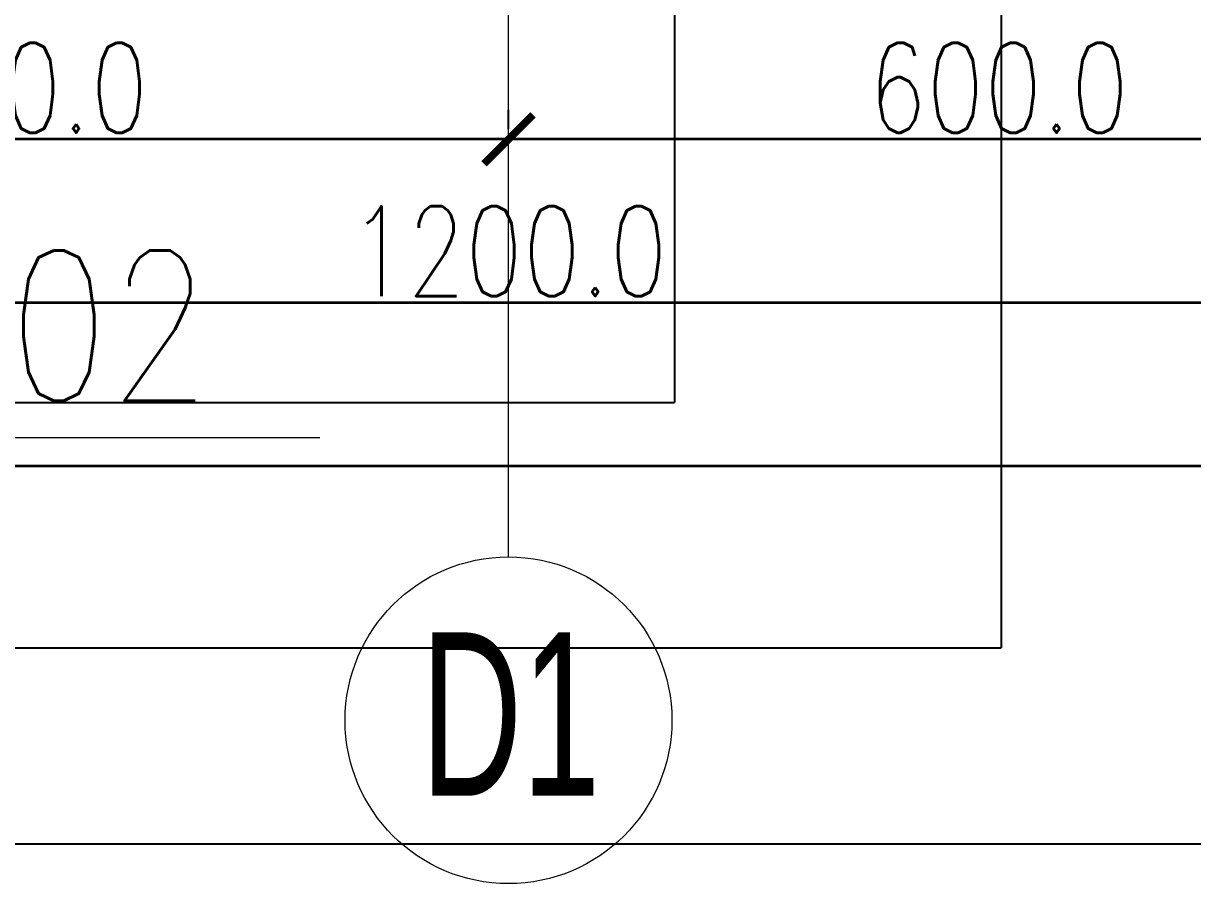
# Model space of a CAD drawing. Extents: x 6529560 to 6558080, y 5579316 to 5588131.
# Drawn here: x 6543592.31 to 6543599.47, y 5579499.85 to 5579505.12 of the extents above; entities that cross this region are included whole.
import ezdxf

# ---------------------------------------------------------------- set-up
doc = ezdxf.new("R2010")
doc.units = 0
doc.header["$MEASUREMENT"] = 0
doc.header["$PDSIZE"] = -5
doc.linetypes.add('ACAD_ISO10W100', pattern=[18, 12, -3, 0, -3])
doc.linetypes.add('GR_SOLID', pattern=[0])
doc.layers.get('0').update_dxf_attribs({"color": 2, "linetype": 'CONTINUOUS', "lineweight": 5})
doc.layers.get('Defpoints').update_dxf_attribs({"linetype": 'CONTINUOUS'})
for name, color, linetype, lineweight in [('arch_droga', 1, 'CONTINUOUS', 25), ('arch_opisy', 20, 'CONTINUOUS', 13), ('arch_opisy elewacje', 7, 'GR_SOLID', 25), ('arch_osie', 181, 'CONTINUOUS', 5), ('arch_powierzchnia', 6, 'CONTINUOUS', 35), ('arch_wymiary', 2, 'CONTINUOUS', 13)]:
    doc.layers.add(name, color=color, linetype=linetype, lineweight=lineweight)
doc.layers.add('arch_osie opisy', color=1, linetype='CONTINUOUS')
doc.styles.add('GR_STANDARD', font='simplex.shx')
doc.styles.get("Standard").update_dxf_attribs({"font": 'arial.ttf', "width": 0.75})
doc.styles.add('styl1', font='romans.shx', dxfattribs={"width": 0.75})
doc.dimstyles.new('wymiary hala', dxfattribs={"dimtxt": 0.55, "dimasz": 0.3, "dimexe": 0.18, "dimexo": 0.0625, "dimgap": 0.04, "dimtad": 1, "dimtoh": 1, "dimdec": 1, "dimlfac": 100, "dimzin": 0, "dimdsep": 46, "dimtxsty": 'styl1', "dimblk": 'ARCHTICK', "dimcen": 0.09, "dimadec": 0, "dimazin": 0, "dimtfac": 1, "dimtdec": 1, "dimtofl": 0, "dimtmove": 0, "dimatfit": 3, "dimldrblk": 'ARCHTICK', "dimfxl": 1, "dimtolj": 1, "dimtzin": 0, "dimarcsym": 0})

# ---------------------------------------------------------------- blocks, each defined once
blk = doc.blocks.new('ZT_z_opisami')
at = {"layer": 'arch_droga', "color": 7, "linetype": 'Continuous'}
for p, q in [((6540918.120309039, 5579428.951616713), (6540918.12030884, 5579425.351616712)), ((6540920.120309039, 5579428.951616602), (6540920.120308755, 5579423.851616601)), ((6540905.048323748, 5579425.351617442), (6540918.12030884, 5579425.351616712)), ((6540905.74821623, 5579423.851567268), (6540920.120308755, 5579423.851616601)), ((6540905.748130218, 5579422.651567268), (6540945.63975092, 5579422.651615176))]:
    blk.add_line(p, q, dxfattribs=at)
blk = doc.blocks.new('_ArchTick')
at = {"color": 0, "linetype": 'ByBlock', "const_width": 0.15}
blk.add_lwpolyline([(-0.5, -0.5), (0.5, 0.5)], dxfattribs=at)
blk = doc.blocks.new('*D117')
at = {"layer": 'arch_wymiary', "color": 0, "lineweight": -2, "transparency": 16777216}
for p, q in [((6543517.282235058, 5579504.347680096), (6543517.282235058, 5579502.230169278)), ((6543625.282235061, 5579504.347669278), (6543625.282235061, 5579502.230169278)), ((6543625.282235061, 5579502.410169278), (6543517.282235058, 5579502.410169278))]:
    blk.add_line(p, q, dxfattribs=at)
at = {"layer": 'Defpoints', "color": 0, "transparency": 16777216}
for p in [(6543517.282235058, 5579504.410180095), (6543625.282235061, 5579504.410169278), (6543517.282235058, 5579502.410169278)]:
    blk.add_point(p, dxfattribs=at)
at = {"layer": 'arch_wymiary', "color": 0, "lineweight": -2, "transparency": 16777216, "xscale": 0.3, "yscale": 0.3, "zscale": 0.3, "rotation": 180}
blk.add_blockref('_ArchTick', (6543517.282235058, 5579502.410169278), dxfattribs=at)
at = {"layer": 'arch_wymiary', "color": 0, "lineweight": -2, "transparency": 16777216, "xscale": 0.3, "yscale": 0.3, "zscale": 0.3}
blk.add_blockref('_ArchTick', (6543625.282235061, 5579502.410169278), dxfattribs=at)
at = {"layer": 'arch_wymiary', "color": 0, "transparency": 16777216, "insert": (6543571.28223506, 5579502.725169278), "char_height": 0.55, "attachment_point": 5, "style": 'styl1'}
blk.add_mtext('\\A1;10800.0', dxfattribs=at)
blk = doc.blocks.new('*D124')
at = {"layer": 'arch_wymiary', "color": 0, "lineweight": -2, "transparency": 16777216}
for p, q in [((6543589.282235063, 5579504.347669278), (6543589.282235063, 5579503.230169279)), ((6543601.282235056, 5579504.347669278), (6543601.282235056, 5579503.230169279)), ((6543589.282235063, 5579503.410169278), (6543601.282235056, 5579503.410169278))]:
    blk.add_line(p, q, dxfattribs=at)
at = {"layer": 'Defpoints', "color": 0, "transparency": 16777216}
for p in [(6543589.282235063, 5579504.410169278), (6543601.282235056, 5579504.410169278), (6543601.282235056, 5579503.410169278)]:
    blk.add_point(p, dxfattribs=at)
at = {"layer": 'arch_wymiary', "color": 0, "lineweight": -2, "transparency": 16777216, "xscale": 0.3, "yscale": 0.3, "zscale": 0.3, "rotation": 180}
blk.add_blockref('_ArchTick', (6543589.282235063, 5579503.410169278), dxfattribs=at)
at = {"layer": 'arch_wymiary', "color": 0, "lineweight": -2, "transparency": 16777216, "xscale": 0.3, "yscale": 0.3, "zscale": 0.3}
blk.add_blockref('_ArchTick', (6543601.282235056, 5579503.410169278), dxfattribs=at)
at = {"layer": 'arch_wymiary', "color": 0, "transparency": 16777216, "insert": (6543595.28223506, 5579503.725169279), "char_height": 0.55, "attachment_point": 5, "style": 'styl1'}
blk.add_mtext('\\A1;1200.0', dxfattribs=at)
blk = doc.blocks.new('*D139')
at = {"layer": 'arch_wymiary', "color": 0, "lineweight": -2, "transparency": 16777216}
for p, q in [((6543589.282235063, 5579504.472669278), (6543589.282235063, 5579504.590169278)), ((6543595.282235139, 5579504.472669278), (6543595.282235139, 5579504.590169278)), ((6543589.282235063, 5579504.410169278), (6543595.282235139, 5579504.410169278))]:
    blk.add_line(p, q, dxfattribs=at)
at = {"layer": 'Defpoints', "color": 0, "transparency": 16777216}
for p in [(6543589.282235063, 5579504.410169278), (6543595.282235139, 5579504.410169278), (6543595.282235139, 5579504.410169278)]:
    blk.add_point(p, dxfattribs=at)
at = {"layer": 'arch_wymiary', "color": 0, "lineweight": -2, "transparency": 16777216, "xscale": 0.3, "yscale": 0.3, "zscale": 0.3, "rotation": 180}
blk.add_blockref('_ArchTick', (6543589.282235063, 5579504.410169278), dxfattribs=at)
at = {"layer": 'arch_wymiary', "color": 0, "lineweight": -2, "transparency": 16777216, "xscale": 0.3, "yscale": 0.3, "zscale": 0.3}
blk.add_blockref('_ArchTick', (6543595.282235139, 5579504.410169278), dxfattribs=at)
at = {"layer": 'arch_wymiary', "color": 0, "transparency": 16777216, "insert": (6543592.282235102, 5579504.725169279), "char_height": 0.55, "attachment_point": 5, "style": 'styl1'}
blk.add_mtext('\\A1;600.0', dxfattribs=at)
blk = doc.blocks.new('*D140')
at = {"layer": 'arch_wymiary', "color": 0, "lineweight": -2, "transparency": 16777216}
for p, q in [((6543595.282235139, 5579504.472669278), (6543595.282235139, 5579504.590169278)), ((6543601.282235056, 5579504.472669278), (6543601.282235056, 5579504.590169278)), ((6543595.282235139, 5579504.410169278), (6543601.282235056, 5579504.410169278))]:
    blk.add_line(p, q, dxfattribs=at)
at = {"layer": 'Defpoints', "color": 0, "transparency": 16777216}
for p in [(6543595.282235139, 5579504.410169278), (6543601.282235056, 5579504.410169278), (6543601.282235056, 5579504.410169278)]:
    blk.add_point(p, dxfattribs=at)
at = {"layer": 'arch_wymiary', "color": 0, "lineweight": -2, "transparency": 16777216, "xscale": 0.3, "yscale": 0.3, "zscale": 0.3, "rotation": 180}
blk.add_blockref('_ArchTick', (6543595.282235139, 5579504.410169278), dxfattribs=at)
at = {"layer": 'arch_wymiary', "color": 0, "lineweight": -2, "transparency": 16777216, "xscale": 0.3, "yscale": 0.3, "zscale": 0.3}
blk.add_blockref('_ArchTick', (6543601.282235056, 5579504.410169278), dxfattribs=at)
at = {"layer": 'arch_wymiary', "color": 0, "transparency": 16777216, "insert": (6543598.282235097, 5579504.725169279), "char_height": 0.55, "attachment_point": 5, "style": 'styl1'}
blk.add_mtext('\\A1;600.0', dxfattribs=at)

msp = doc.modelspace()

# ---------------------------------------------------------------- linework, layer by layer
at = {"layer": 'arch_opisy'}
msp.add_lwpolyline([(6543590.981996105, 5579503.72316919), (6543590.981996105, 5579501.494508745), (6543589.832027821, 5579502.583872201), (6543594.127543366, 5579502.583872201)], dxfattribs=at)
at = {"layer": 'arch_osie', "linetype": 'ACAD_ISO10W100', "ltscale": 0.3, "extrusion": (-4.9483178e-09, -8.026501e-10, 1)}
msp.add_lwpolyline([(6543595.282234406, 5579501.853899869), (6543595.282237133, 5579521.933252907)], dxfattribs=at)
at = {"layer": 'arch_osie'}
msp.add_circle((6543595.28223442, 5579500.853893456, 6.540478463072388), 0.9999999999999996, dxfattribs=at)
at = {"layer": 'arch_powierzchnia'}
for points in [[(6543512.72224539, 5579612.780169263), (6543629.842240481, 5579612.780169263), (6543629.842240481, 5579502.410169278), (6543512.72224539, 5579502.410169278)], [(6543513.722245389, 5579611.780169264), (6543628.842240482, 5579611.780169264), (6543628.842240482, 5579503.410169278), (6543513.722245389, 5579503.410169278)], [(6543514.722245389, 5579610.780169264), (6543627.842240481, 5579610.780169264), (6543627.842240481, 5579504.410169278), (6543514.722245389, 5579504.410169278)]]:
    msp.add_lwpolyline(points, close=True, dxfattribs=at)

# ---------------------------------------------------------------- block references
at = {"color": 4, "rotation": 359.9999223416695}
msp.add_blockref('ZT_z_opisami', (2670.614982363535, 86.31203352822922, -1.402158509234803), dxfattribs=at)

# ---------------------------------------------------------------- texts
at = {"layer": 'arch_opisy elewacje', "style": 'GR_STANDARD', "width": 0.7847222222222232}
msp.add_text('- 0.02', height=0.9202546188736963, dxfattribs=at).set_placement((6543589.99217203, 5579502.809664977))
at = {"layer": 'arch_osie opisy', "insert": (6543594.745528876, 5579501.391961359, 6.540478463072388), "char_height": 0.9999999999999996, "width": 1.499999999999998, "attachment_point": 1}
msp.add_mtext('{\\fArial Narrow|b0|i0|c238|p34;D1}', dxfattribs=at)

# ---------------------------------------------------------------- dimensions: what is measured, and where the dimension line sits
at = {"layer": 'arch_wymiary'}
for base, p1, p2, picture, middle in [((6543595.282235139, 5579504.410169278), (6543589.282235063, 5579504.410169278, 6.540478454042573), (6543595.282235139, 5579504.410169278, 6.540478454042573), '*D139', (6543592.282235102, 5579504.725169279)), ((6543601.282235056, 5579504.410169278), (6543595.282235139, 5579504.410169278, 6.540478454042573), (6543601.282235056, 5579504.410169278), '*D140', (6543598.282235097, 5579504.725169279)), ((6543601.282235056, 5579503.410169278), (6543589.282235063, 5579504.410169278, 6.540478454042573), (6543601.282235056, 5579504.410169278, 6.540478454042573), '*D124', (6543595.28223506, 5579503.725169279))]:
    dim = msp.add_linear_dim(base=base, p1=p1, p2=p2, dimstyle='wymiary hala', override={"dimtmove": 1}, dxfattribs=at)
    dim.commit()
    dim.dimension.update_dxf_attribs({"geometry": picture, "text_midpoint": middle})
dim = msp.add_linear_dim(base=(6543517.282235058, 5579502.410169278), p1=(6543625.282235061, 5579504.410169278, 6.540478454042573), p2=(6543517.282235058, 5579504.410180095, 6.577336197859667), dimstyle='wymiary hala', dxfattribs=at)
dim.commit()
dim.dimension.update_dxf_attribs({"geometry": '*D117', "text_midpoint": (6543571.28223506, 5579502.725169278)})

doc.saveas('drawing.dxf')
